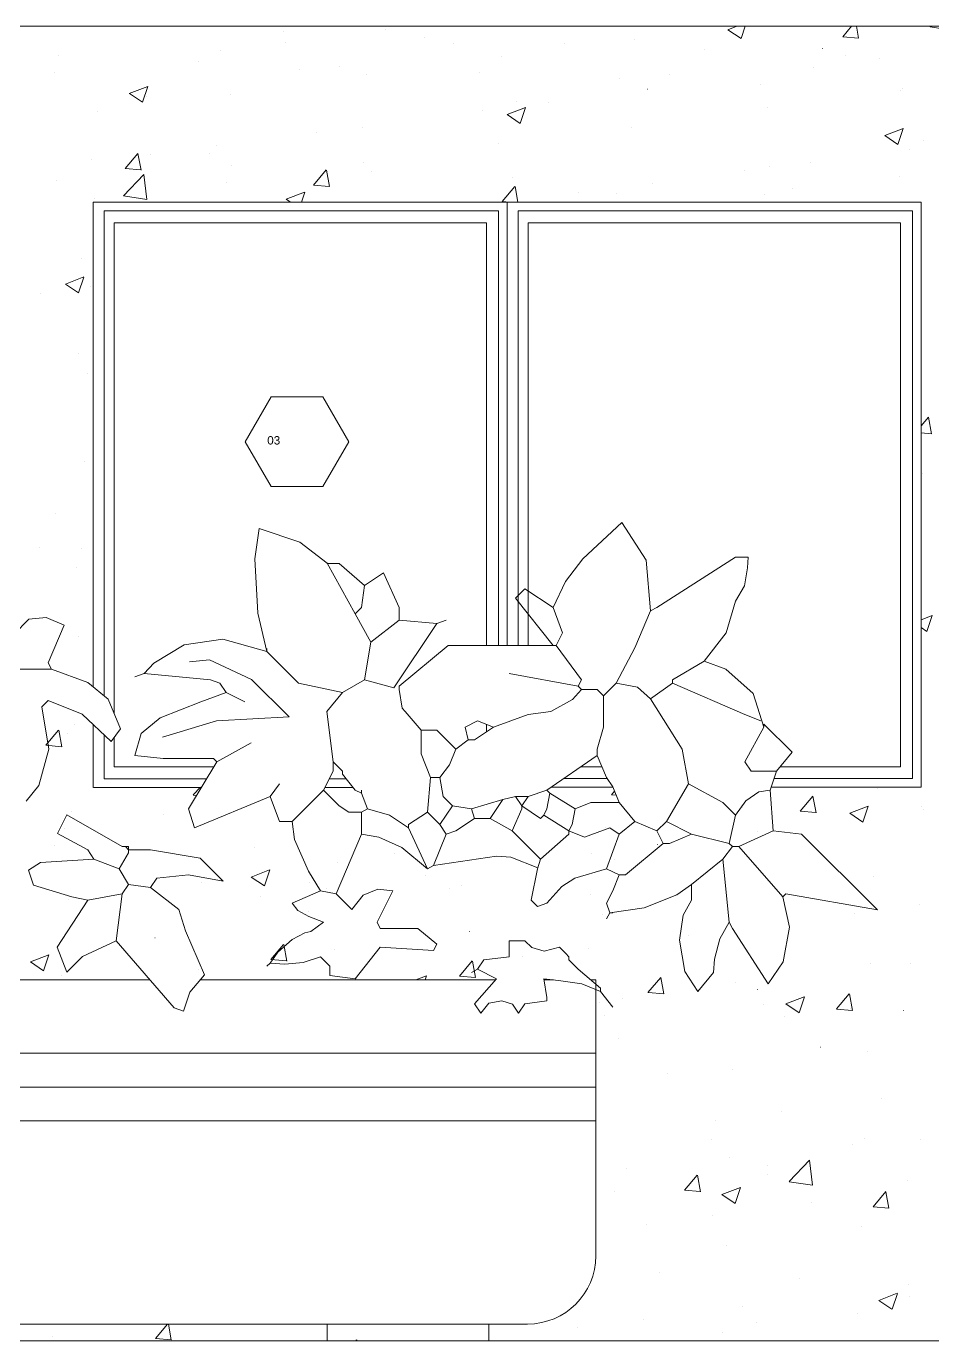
# Model space of a CAD drawing. Header units: centimetres. Extents: x -16179 to 12840, y -10704 to 3856.
# Drawn here: x 12239.3 to 12414.5, y -4075.6 to -3821.6 of the extents above; entities that cross this region are included whole.
import ezdxf

# ---------------------------------------------------------------- set-up
doc = ezdxf.new("R2010")
doc.units = ezdxf.units.CM
doc.header["$MEASUREMENT"] = 0
for name, color, linetype, lineweight in [('A-ELEV-PATT_Num_Penna__8_Num_Penna__8_Num_Penna__8_Num_Penna__8_Num_Penna__8_Num_Penna__8_Num_Penna__8_Num_Penna__8_Num_Penna__8_Num_Penna__8', 8, 'Continuous', 18), ('A-GLAZ-FULL_Num_Penna__7_Num_Penna__7_Num_Penna__7_Num_Penna__7_Num_Penna__7_Num_Penna__7_Num_Penna__7_Num_Penna__7_Num_Penna__7_Num_Penna__7', 7, 'Continuous', 18), ('AA - pareti sezionate_Num_Penna__7_Num_Penna__7_Num_Penna__7_Num_Penna__7_Num_Penna__7_Num_Penna__7_Num_Penna__7_Num_Penna__7_Num_Penna__7_Num_Penna__7', 7, 'Continuous', 18), ('AA - serramenti e porte_Num_Penna__4_Num_Penna__4_Num_Penna__4_Num_Penna__4_Num_Penna__4_Num_Penna__4_Num_Penna__4_Num_Penna__4_Num_Penna__4_Num_Penna__4', 4, 'Continuous', 18), ('AA pareti non sezionate_Num_Penna__2_Num_Penna__2_Num_Penna__2_Num_Penna__2_Num_Penna__2_Num_Penna__2_Num_Penna__2_Num_Penna__2_Num_Penna__2_Num_Penna__2', 2, 'Continuous', 18), ('AA- arredo_Num_Penna__8_Num_Penna__8_Num_Penna__8_Num_Penna__8_Num_Penna__8_Num_Penna__8_Num_Penna__8_Num_Penna__8_Num_Penna__8_Num_Penna__8', 8, 'Continuous', 18), ('Layer1_Num_Penna__7_Num_Penna__7_Num_Penna__7_Num_Penna__7_Num_Penna__7_Num_Penna__7_Num_Penna__7_Num_Penna__7_Num_Penna__7_Num_Penna__7', 7, 'Continuous', 18), ('PROIEZIONI_Num_Penna__145_Num_Penna__145_Num_Penna__145_Num_Penna__145_Num_Penna__145_Num_Penna__145_Num_Penna__145_Num_Penna__145_Num_Penna__145_Num_Penna__145', 145, 'Continuous', 18), ('SIMBOLI FINESTRE_Num_Penna__3_Num_Penna__3_Num_Penna__3_Num_Penna__3_Num_Penna__3_Num_Penna__3_Num_Penna__3_Num_Penna__3_Num_Penna__3_Num_Penna__3', 3, 'Continuous', 18), ('VEGETAZIONE_Num_Penna__94_Num_Penna__94_Num_Penna__94_Num_Penna__94_Num_Penna__94_Num_Penna__94_Num_Penna__94_Num_Penna__94_Num_Penna__94_Num_Penna__94', 94, 'Continuous', 18)]:
    doc.layers.add(name, color=color, linetype=linetype, lineweight=lineweight)
doc.styles.add('GENERATED_STYLE_1', font='Arial.ttf')

msp = doc.modelspace()

# ---------------------------------------------------------------- linework, layer by layer
at = {"layer": 'A-ELEV-PATT_Num_Penna__8_Num_Penna__8_Num_Penna__8_Num_Penna__8_Num_Penna__8_Num_Penna__8_Num_Penna__8_Num_Penna__8_Num_Penna__8_Num_Penna__8', "color": 8, "linetype": 'Continuous', "lineweight": 18}
for p, q in [((12289.08, -3822.61), (12289.09, -3822.61)), ((12308.72, -3822.12), (12308.72, -3822.12)), ((12374.91, -3822.23), (12376.62, -3821.57)), ((12374.92, -3822.24), (12377.44, -3823.95)), ((12377.45, -3823.95), (12378.25, -3821.57)), ((12397.09, -3823.61), (12398.8, -3821.57)), ((12400.17, -3823.89), (12399.75, -3821.57)), ((12414, -3821.65), (12414.08, -3821.57)), ((12414.01, -3821.67), (12418.52, -3822.37)), ((12289.48, -3824.65), (12289.48, -3824.65)), ((12316.2, -3823.75), (12316.2, -3823.75)), ((12321.79, -3824.91), (12321.79, -3824.91)), ((12343.32, -3824.9), (12343.32, -3824.9)), ((12356.83, -3824.13), (12356.83, -3824.13)), ((12397.1, -3823.61), (12400.13, -3823.88)), ((12245.56, -3827.14), (12245.56, -3827.14)), ((12276.76, -3826.32), (12276.77, -3826.32)), ((12331.17, -3827.39), (12331.17, -3827.39)), ((12370.44, -3826.04), (12370.44, -3826.04)), ((12393.21, -3825.89), (12393.22, -3825.89)), ((12397.55, -3827.19), (12397.56, -3827.19)), ((12272.67, -3828.29), (12272.68, -3828.29)), ((12292.16, -3829.99), (12292.17, -3829.99)), ((12299.79, -3829.43), (12299.8, -3829.43)), ((12391.48, -3829.5), (12391.48, -3829.5)), ((12404.19, -3827.82), (12404.2, -3827.82)), ((12244.68, -3830.55), (12244.68, -3830.55)), ((12305.09, -3830.96), (12305.09, -3830.96)), ((12326.91, -3830.58), (12326.92, -3830.58)), ((12354.03, -3831.72), (12354.03, -3831.72)), ((12363.59, -3830.98), (12363.59, -3830.98)), ((12259.22, -3834.55), (12262.77, -3833.18)), ((12259.23, -3834.56), (12261.76, -3836.26)), ((12261.76, -3836.26), (12262.79, -3833.19)), ((12262.54, -3835.08), (12262.54, -3835.08)), ((12278.7, -3834.77), (12278.71, -3834.77)), ((12359.39, -3833.72), (12359.4, -3833.72)), ((12381.15, -3832.87), (12381.15, -3832.87)), ((12408.26, -3834.01), (12408.27, -3834.01)), ((12408.68, -3833.66), (12408.68, -3833.66)), ((12327.44, -3837.93), (12327.44, -3837.93)), ((12332.22, -3838.62), (12335.78, -3837.25)), ((12333.96, -3836.06), (12333.97, -3836.06)), ((12334.77, -3840.33), (12335.8, -3837.26)), ((12340.15, -3836.25), (12340.16, -3836.25)), ((12382.6, -3837.24), (12382.6, -3837.24)), ((12253.04, -3838.02), (12253.05, -3838.02)), ((12332.23, -3838.63), (12334.76, -3840.33)), ((12295.35, -3842.15), (12295.36, -3842.15)), ((12304.33, -3841.15), (12304.34, -3841.15)), ((12356.21, -3841.05), (12356.22, -3841.05)), ((12405.23, -3842.68), (12408.79, -3841.32)), ((12405.24, -3842.7), (12407.77, -3844.4)), ((12407.77, -3844.4), (12408.8, -3841.33)), ((12276.11, -3844.69), (12276.12, -3844.69)), ((12330.55, -3844.3), (12330.56, -3844.3)), ((12410.07, -3845.33), (12410.07, -3845.33)), ((12412.61, -3843.67), (12412.62, -3843.67)), ((12251.86, -3847.28), (12251.86, -3847.28)), ((12258.39, -3849.07), (12260.84, -3846.15)), ((12261.48, -3849.35), (12260.89, -3846.17)), ((12263.4, -3846.36), (12263.4, -3846.36)), ((12274.71, -3846.23), (12274.71, -3846.23)), ((12304.47, -3847.87), (12304.47, -3847.87)), ((12390.83, -3847.86), (12390.83, -3847.86)), ((12258.08, -3854.32), (12262.04, -3850.2)), ((12258.4, -3849.07), (12261.44, -3849.34)), ((12262.6, -3855.04), (12262.04, -3850.21)), ((12278.97, -3848.43), (12278.98, -3848.43)), ((12294.83, -3852.25), (12297.28, -3849.33)), ((12297.91, -3852.54), (12297.33, -3849.35)), ((12306.09, -3849.58), (12306.1, -3849.58)), ((12378.11, -3849.53), (12378.12, -3849.53)), ((12382.99, -3848.76), (12382.99, -3848.76)), ((12408.06, -3850.57), (12408.07, -3850.57)), ((12245.08, -3851.32), (12245.09, -3851.32)), ((12278.08, -3851.68), (12278.09, -3851.68)), ((12294.84, -3852.26), (12297.87, -3852.52)), ((12331.27, -3855.44), (12333.72, -3852.52)), ((12333.21, -3850.72), (12333.22, -3850.72)), ((12334.32, -3855.57), (12333.76, -3852.54)), ((12360.33, -3851.87), (12360.33, -3851.87)), ((12387.45, -3853.01), (12387.45, -3853.01)), ((12252.43, -3854.94), (12252.43, -3854.94)), ((12258.09, -3854.34), (12262.61, -3855.04)), ((12289.54, -3855), (12293.1, -3853.63)), ((12289.55, -3855.01), (12290.38, -3855.57)), ((12292.47, -3855.57), (12293.11, -3853.65)), ((12331.27, -3855.45), (12332.72, -3855.57)), ((12346.03, -3853.76), (12346.03, -3853.76)), ((12353.36, -3853.84), (12353.37, -3853.84)), ((12381.98, -3854.15), (12381.98, -3854.15)), ((12250.03, -3866.4), (12250.04, -3866.4)), ((12246.86, -3871.38), (12250.41, -3870.02)), ((12249.4, -3873.1), (12250.43, -3870.03)), ((12241.96, -3873.24), (12241.97, -3873.24)), ((12246.87, -3871.4), (12249.39, -3873.1)), ((12251.81, -3871.85), (12251.81, -3871.85)), ((12249.39, -3884.76), (12249.39, -3884.76)), ((12251.19, -3888.76), (12251.19, -3888.76)), ((12412.24, -3898.77), (12413.64, -3897.11)), ((12414.27, -3900.31), (12413.68, -3897.13)), ((12412.24, -3900.12), (12414.23, -3900.3)), ((12250.57, -3905.67), (12250.58, -3905.67)), ((12412.46, -3908), (12412.47, -3908)), ((12244.93, -3915.65), (12244.94, -3915.65)), ((12241.9, -3922.3), (12241.9, -3922.3)), ((12249.95, -3922.58), (12249.96, -3922.58)), ((12249.08, -3926.17), (12249.09, -3926.17)), ((12412.24, -3936.27), (12414.39, -3935.45)), ((12413.37, -3938.53), (12414.4, -3935.46)), ((12412.24, -3937.77), (12413.37, -3938.53)), ((12248.72, -3956.4), (12248.72, -3956.4)), ((12243.1, -3960.51), (12245.55, -3957.59)), ((12246.18, -3960.8), (12245.6, -3957.61)), ((12247.25, -3958.15), (12247.26, -3958.15)), ((12243.11, -3960.52), (12246.14, -3960.78)), ((12271.55, -3970.11), (12272.98, -3968.63)), ((12352.41, -3970.08), (12353, -3969.37)), ((12403.74, -3968.95), (12403.74, -3968.95)), ((12271.56, -3970.13), (12272.18, -3970.22)), ((12352.42, -3970.08), (12353.32, -3970.16)), ((12388.85, -3973.26), (12391.3, -3970.34)), ((12391.93, -3973.55), (12391.34, -3970.36)), ((12398.47, -3973.65), (12402.03, -3972.28)), ((12401.01, -3975.37), (12402.04, -3972.3)), ((12412.31, -3972.33), (12412.32, -3972.33)), ((12388.86, -3973.27), (12391.89, -3973.53)), ((12398.48, -3973.66), (12401.01, -3975.37)), ((12412.64, -3972.93), (12412.65, -3972.93)), ((12283.32, -3980.24), (12283.33, -3980.24)), ((12282.78, -3985.97), (12286.34, -3984.6)), ((12285.32, -3987.68), (12286.35, -3984.61)), ((12282.79, -3985.98), (12285.32, -3987.68)), ((12284.56, -3989.79), (12284.57, -3989.79)), ((12412, -3991.29), (12412, -3991.29)), ((12240.1, -4002.35), (12243.66, -4000.99)), ((12240.11, -4002.36), (12242.64, -4004.07)), ((12242.64, -4004.07), (12243.67, -4001)), ((12323.02, -4005.1), (12325.47, -4002.18)), ((12326.11, -4005.38), (12325.52, -4002.2)), ((12402.5, -4002.77), (12402.51, -4002.77)), ((12410.22, -4002.64), (12410.22, -4002.64)), ((12314.58, -4005.85), (12316.66, -4005.05)), ((12316.41, -4005.85), (12316.68, -4005.07)), ((12323.03, -4005.1), (12326.07, -4005.37)), ((12359.46, -4008.29), (12361.91, -4005.37)), ((12362.54, -4008.57), (12361.95, -4005.39)), ((12359.47, -4008.29), (12362.5, -4008.56)), ((12381.69, -4010.65), (12381.69, -4010.65)), ((12386.11, -4010.49), (12389.67, -4009.12)), ((12386.12, -4010.5), (12388.65, -4012.21)), ((12388.65, -4012.21), (12389.68, -4009.14)), ((12395.9, -4011.47), (12398.35, -4008.56)), ((12398.98, -4011.76), (12398.39, -4008.57)), ((12385.92, -4013), (12385.92, -4013)), ((12395.9, -4011.48), (12398.94, -4011.75)), ((12398.63, -4011.32), (12398.64, -4011.32)), ((12408.8, -4011.79), (12408.81, -4011.79)), ((12353.83, -4017.22), (12353.84, -4017.22)), ((12392.76, -4018.88), (12392.77, -4018.88)), ((12401.88, -4019.68), (12401.89, -4019.68)), ((12375.8, -4023.26), (12375.81, -4023.26)), ((12363.14, -4023.96), (12363.14, -4023.96)), ((12404.51, -4028.83), (12404.51, -4028.83)), ((12372.55, -4033.03), (12372.56, -4033.03)), ((12385.27, -4031.36), (12385.27, -4031.36)), ((12371.79, -4036.6), (12371.8, -4036.6)), ((12398.91, -4037.75), (12398.92, -4037.75)), ((12401.27, -4036.59), (12401.27, -4036.59)), ((12412.16, -4036.65), (12412.17, -4036.65)), ((12375.18, -4040.17), (12375.19, -4040.17)), ((12386.72, -4044.82), (12390.68, -4040.7)), ((12391.24, -4045.53), (12390.68, -4040.71)), ((12355.39, -4042.28), (12355.39, -4042.28)), ((12366.51, -4046.5), (12368.96, -4043.58)), ((12369.59, -4046.78), (12369, -4043.6)), ((12382.5, -4043.43), (12382.51, -4043.43)), ((12382.54, -4041.74), (12382.54, -4041.74)), ((12373.75, -4047.33), (12377.31, -4045.96)), ((12376.29, -4049.04), (12377.32, -4045.97)), ((12386.73, -4044.84), (12391.25, -4045.54)), ((12409.62, -4044.57), (12409.63, -4044.57)), ((12352.91, -4046.82), (12352.92, -4046.82)), ((12366.52, -4046.5), (12369.55, -4046.77)), ((12373.76, -4047.34), (12376.29, -4049.04)), ((12402.95, -4049.69), (12405.4, -4046.77)), ((12406.03, -4049.97), (12405.44, -4046.79)), ((12391.15, -4048.86), (12391.15, -4048.86)), ((12402.95, -4049.69), (12405.99, -4049.96)), ((12359.19, -4053.07), (12359.19, -4053.07)), ((12371.91, -4051.4), (12371.91, -4051.4)), ((12400.65, -4053.5), (12400.65, -4053.5)), ((12374.57, -4057.08), (12374.57, -4057.08)), ((12361.69, -4062.43), (12361.69, -4062.43)), ((12388.81, -4063.57), (12388.81, -4063.57)), ((12404.07, -4067.78), (12407.63, -4066.41)), ((12406.62, -4069.5), (12407.65, -4066.43)), ((12409.86, -4064.67), (12409.87, -4064.67)), ((12377.78, -4068.9), (12377.79, -4068.9)), ((12404.08, -4067.79), (12406.61, -4069.5)), ((12410.07, -4066.96), (12410.07, -4066.96)), ((12358.54, -4071.43), (12358.55, -4071.43)), ((12400.03, -4070.41), (12400.04, -4070.41)), ((12264.25, -4075.15), (12266.59, -4072.35)), ((12267.33, -4075.43), (12266.76, -4072.35)), ((12345.82, -4073.11), (12345.83, -4073.11)), ((12373.95, -4073.99), (12373.95, -4073.99)), ((12380.44, -4072.05), (12380.45, -4072.05)), ((12244.39, -4074.78), (12244.4, -4074.78)), ((12264.25, -4075.15), (12267.29, -4075.42)), ((12303, -4075.57), (12303.13, -4075.42)), ((12303.2, -4075.57), (12303.18, -4075.43))]:
    msp.add_line(p, q, dxfattribs=at)
at = {"layer": 'A-GLAZ-FULL_Num_Penna__7_Num_Penna__7_Num_Penna__7_Num_Penna__7_Num_Penna__7_Num_Penna__7_Num_Penna__7_Num_Penna__7_Num_Penna__7_Num_Penna__7', "color": 7, "linetype": 'Continuous', "lineweight": 18}
for p, q in [((12328.28, -3957.87), (12328.28, -3956.48)), ((12301.08, -3966.97), (12297.86, -3966.97))]:
    msp.add_line(p, q, dxfattribs=at)
at = {"layer": 'AA - pareti sezionate_Num_Penna__7_Num_Penna__7_Num_Penna__7_Num_Penna__7_Num_Penna__7_Num_Penna__7_Num_Penna__7_Num_Penna__7_Num_Penna__7_Num_Penna__7', "color": 7, "linetype": 'Continuous', "lineweight": 18}
msp.add_line((12534.75, -4075.57), (11533.96, -4075.57), dxfattribs=at)
at = {"layer": 'AA - serramenti e porte_Num_Penna__4_Num_Penna__4_Num_Penna__4_Num_Penna__4_Num_Penna__4_Num_Penna__4_Num_Penna__4_Num_Penna__4_Num_Penna__4_Num_Penna__4', "color": 4, "linetype": 'Continuous', "lineweight": 18}
for p, q in [((12252.24, -3855.57), (12332.24, -3855.56)), ((12252.24, -3855.57), (12252.24, -3949.23)), ((12332.24, -3855.56), (12412.24, -3855.55)), ((12332.24, -3855.56), (12332.24, -3941.2)), ((12412.24, -3855.55), (12412.24, -3968.63)), ((12254.38, -3950.99), (12254.38, -3857.24)), ((12254.38, -3857.24), (12330.57, -3857.24)), ((12330.57, -3941.2), (12330.57, -3857.24)), ((12334.38, -3857.23), (12410.57, -3857.23)), ((12334.38, -3857.23), (12334.38, -3941.2)), ((12410.57, -3966.96), (12410.57, -3857.23)), ((12256.3, -3954.39), (12256.3, -3859.54)), ((12256.3, -3859.54), (12328.28, -3859.54)), ((12328.28, -3941.2), (12328.28, -3859.54)), ((12336.3, -3941.2), (12336.3, -3859.53)), ((12336.3, -3859.53), (12408.28, -3859.53)), ((12408.28, -3964.66), (12408.28, -3859.53)), ((12249.34, -3939.49), (12249.34, -3939.49)), ((12252.24, -3956.52), (12252.24, -3968.64)), ((12254.38, -3966.97), (12254.38, -3958.52)), ((12256.3, -3964.67), (12256.3, -3958.99)), ((12275.51, -3964.67), (12256.3, -3964.67)), ((12350.57, -3964.66), (12346.46, -3964.66)), ((12408.28, -3964.66), (12384.99, -3964.66)), ((12274.13, -3966.97), (12254.38, -3966.97)), ((12300.41, -3966.12), (12302.84, -3969.16)), ((12351.61, -3966.96), (12343.12, -3966.96)), ((12410.57, -3966.96), (12383.8, -3966.96)), ((12273.13, -3968.64), (12252.27, -3968.64)), ((12302.42, -3968.64), (12297.02, -3968.64)), ((12352.71, -3968.63), (12340.69, -3968.63)), ((12412.24, -3968.63), (12383.24, -3968.63))]:
    msp.add_line(p, q, dxfattribs=at)
at = {"layer": 'AA pareti non sezionate_Num_Penna__2_Num_Penna__2_Num_Penna__2_Num_Penna__2_Num_Penna__2_Num_Penna__2_Num_Penna__2_Num_Penna__2_Num_Penna__2_Num_Penna__2', "color": 2, "linetype": 'Continuous', "lineweight": 18}
msp.add_line((11539.46, -3821.57), (12484.75, -3821.57), dxfattribs=at)
at = {"layer": 'AA- arredo_Num_Penna__8_Num_Penna__8_Num_Penna__8_Num_Penna__8_Num_Penna__8_Num_Penna__8_Num_Penna__8_Num_Penna__8_Num_Penna__8_Num_Penna__8', "color": 8, "linetype": 'Continuous', "lineweight": 18}
for p, q in [((12284.33, -3918.61), (12283.5, -3924.46)), ((12292.15, -3921.24), (12284.33, -3918.61)), ((12354.39, -3917.44), (12346.85, -3924.46)), ((12359.13, -3924.75), (12354.39, -3917.44)), ((12297.45, -3925.34), (12292.15, -3921.24)), ((12376.38, -3924.19), (12361.19, -3933.91)), ((12378.81, -3924.19), (12376.38, -3924.19)), ((12378.67, -3926.22), (12378.81, -3924.19)), ((12283.5, -3924.46), (12284.05, -3934.99)), ((12299.8, -3925.4), (12297.37, -3925.4)), ((12302.84, -3935.13), (12297.45, -3925.34)), ((12304.66, -3929.66), (12299.8, -3925.4)), ((12346.85, -3924.46), (12343.5, -3928.85)), ((12359.97, -3934.52), (12359.13, -3924.75)), ((12378.11, -3929.72), (12378.67, -3926.22)), ((12308.31, -3927.22), (12304.66, -3929.66)), ((12311.35, -3933.91), (12308.31, -3927.22)), ((12343.5, -3928.85), (12341.13, -3933.91)), ((12304.66, -3929.66), (12304.06, -3933.91)), ((12335.66, -3930.26), (12333.84, -3932.09)), ((12341.13, -3933.91), (12335.66, -3930.26)), ((12376.38, -3932.69), (12378.11, -3929.72)), ((12304.06, -3933.91), (12302.84, -3935.13)), ((12311.35, -3936.34), (12311.35, -3933.91)), ((12333.84, -3932.09), (12341.13, -3941.2)), ((12342.95, -3938.77), (12341.13, -3933.91)), ((12361.19, -3933.91), (12359.97, -3934.52)), ((12376.38, -3932.69), (12374.56, -3938.77)), ((12239.78, -3936.11), (12236.87, -3939.1)), ((12243.13, -3935.82), (12239.78, -3936.11)), ((12246.6, -3937.28), (12243.13, -3935.82)), ((12284.05, -3934.99), (12285.82, -3942.42)), ((12302.84, -3935.13), (12305.88, -3940.6)), ((12305.88, -3940.6), (12311.35, -3936.34)), ((12310.32, -3949.43), (12318.64, -3936.95)), ((12318.64, -3936.95), (12311.35, -3936.34)), ((12320.47, -3936.34), (12318.64, -3936.95)), ((12356.9, -3941.71), (12359.97, -3934.52)), ((12243.56, -3944.57), (12246.6, -3937.28)), ((12341.74, -3941.2), (12342.95, -3938.77)), ((12374.56, -3938.77), (12370.3, -3944.24)), ((12269.82, -3941.13), (12263.96, -3944.64)), ((12277.31, -3939.99), (12269.82, -3941.13)), ((12285.82, -3942.42), (12277.31, -3939.99)), ((12285.82, -3941.81), (12285.82, -3942.42)), ((12305.88, -3940.6), (12304.66, -3947.89)), ((12311.35, -3949.1), (12320.83, -3941.2)), ((12320.83, -3941.2), (12340.52, -3941.2)), ((12341.13, -3941.2), (12340.52, -3941.2)), ((12341.13, -3941.2), (12341.74, -3941.2)), ((12341.74, -3941.2), (12346.6, -3947.89)), ((12353.28, -3948.5), (12356.9, -3941.71)), ((12244.17, -3945.79), (12243.56, -3944.57)), ((12274.69, -3944.02), (12270.86, -3944.41)), ((12282.85, -3947.78), (12274.69, -3944.02)), ((12285.82, -3942.42), (12291.9, -3948.5)), ((12370.3, -3944.24), (12364.22, -3947.89)), ((12374.48, -3945.81), (12370.3, -3944.24)), ((12234.44, -3945.79), (12244.17, -3945.79)), ((12251.22, -3948.39), (12244.17, -3945.79)), ((12262.12, -3946.67), (12260.3, -3947.28)), ((12263.96, -3944.64), (12262.12, -3946.67)), ((12274.88, -3947.89), (12262.12, -3946.67)), ((12345.99, -3949.1), (12332.62, -3946.67)), ((12379.78, -3950.48), (12374.48, -3945.81)), ((12255.13, -3951.6), (12251.22, -3948.39)), ((12276.71, -3948.5), (12274.88, -3947.89)), ((12277.92, -3950.32), (12276.71, -3948.5)), ((12290.14, -3955.03), (12282.85, -3947.78)), ((12291.9, -3948.5), (12300.41, -3950.32)), ((12300.41, -3950.32), (12304.66, -3947.89)), ((12304.66, -3947.89), (12310.32, -3949.43)), ((12311.35, -3949.71), (12311.35, -3949.1)), ((12346.6, -3947.89), (12345.99, -3949.1)), ((12345.99, -3949.1), (12346.6, -3949.71)), ((12350.85, -3950.93), (12353.28, -3948.5)), ((12357.46, -3949.31), (12353.28, -3948.5)), ((12359.97, -3951.54), (12357.46, -3949.31)), ((12364.22, -3948.5), (12359.97, -3951.54)), ((12364.22, -3947.89), (12364.22, -3948.5)), ((12364.22, -3948.5), (12378.2, -3954.57)), ((12242.34, -3953.08), (12243.56, -3951.87)), ((12243.56, -3951.87), (12250.11, -3954.53)), ((12257.54, -3957.34), (12255.13, -3951.6)), ((12265.16, -3955.18), (12273.06, -3952.14)), ((12273.06, -3952.14), (12277.92, -3950.32)), ((12281.57, -3952.14), (12277.92, -3950.32)), ((12300.41, -3950.32), (12297.37, -3953.97)), ((12311.35, -3949.71), (12311.96, -3953.36)), ((12344.9, -3951.65), (12340.71, -3953.99)), ((12346.6, -3949.71), (12344.9, -3951.65)), ((12346.6, -3949.71), (12349.64, -3949.71)), ((12349.64, -3949.71), (12350.85, -3950.93)), ((12350.85, -3950.93), (12350.85, -3957.01)), ((12359.97, -3951.54), (12366.05, -3961.26)), ((12381.85, -3957.01), (12379.78, -3950.48)), ((12243.69, -3961.25), (12242.34, -3953.08)), ((12250.11, -3954.53), (12255.72, -3959.77)), ((12297.37, -3953.97), (12298.59, -3963.69)), ((12311.96, -3953.36), (12312.56, -3953.97)), ((12312.56, -3953.97), (12315.6, -3957.61)), ((12336.27, -3954.57), (12329.58, -3957.01)), ((12340.71, -3953.99), (12336.27, -3954.57)), ((12378.2, -3954.57), (12381.24, -3955.79)), ((12261.51, -3958.22), (12265.16, -3955.18)), ((12265.66, -3958.92), (12276.05, -3955.81)), ((12276.05, -3955.81), (12290.14, -3955.03)), ((12326.54, -3955.79), (12324.11, -3957.01)), ((12324.11, -3957.01), (12324.72, -3959.44)), ((12325.94, -3959.44), (12329.58, -3957.01)), ((12329.58, -3957.01), (12326.54, -3955.79)), ((12350.85, -3957.01), (12349.64, -3961.26)), ((12381.85, -3957.01), (12378.2, -3963.69)), ((12387.32, -3961.87), (12381.85, -3956.4)), ((12255.72, -3959.77), (12257.54, -3957.34)), ((12260.3, -3962.48), (12261.51, -3958.22)), ((12315.6, -3957.61), (12315.59, -3962.18)), ((12318.64, -3957.61), (12315.6, -3957.61)), ((12322.29, -3961.26), (12318.64, -3957.61)), ((12324.72, -3959.44), (12322.29, -3961.26)), ((12324.72, -3959.44), (12325.94, -3959.44)), ((12241.74, -3968.28), (12243.69, -3961.25)), ((12276.1, -3963.69), (12282.78, -3960.04)), ((12315.59, -3962.18), (12317.43, -3966.73)), ((12322.29, -3961.26), (12321.07, -3964.3)), ((12349.64, -3961.26), (12349.64, -3962.48)), ((12366.05, -3961.26), (12367.26, -3967.95)), ((12384.28, -3965.51), (12387.32, -3961.87)), ((12265.77, -3963.08), (12260.3, -3962.48)), ((12275.49, -3963.08), (12265.77, -3963.08)), ((12270.63, -3972.81), (12276.1, -3963.69)), ((12276.1, -3963.69), (12275.49, -3963.08)), ((12298.59, -3963.69), (12300.41, -3965.51)), ((12298.59, -3963.69), (12298.59, -3965.51)), ((12321.07, -3964.3), (12319.25, -3966.73)), ((12339.91, -3969.16), (12349.64, -3962.48)), ((12349.64, -3962.48), (12351.46, -3966.73)), ((12378.2, -3963.69), (12379.42, -3965.51)), ((12298.59, -3965.51), (12296.76, -3969.16)), ((12300.41, -3965.51), (12300.41, -3966.12)), ((12317.43, -3966.73), (12316.82, -3973.42)), ((12319.25, -3966.73), (12317.43, -3966.73)), ((12319.25, -3966.73), (12319.86, -3970.38)), ((12351.46, -3966.73), (12352.68, -3968.55)), ((12379.42, -3965.51), (12384.28, -3965.51)), ((12383.07, -3969.16), (12384.28, -3965.51)), ((12239.31, -3971.32), (12241.74, -3968.28)), ((12288.25, -3967.95), (12286.43, -3970.38)), ((12290.68, -3975.24), (12296.76, -3969.16)), ((12296.76, -3969.16), (12299.8, -3972.2)), ((12297.93, -3969.75), (12297.93, -3969.75)), ((12302.84, -3969.16), (12304.06, -3969.77)), ((12304.03, -3969.8), (12304.04, -3969.8)), ((12304.06, -3969.77), (12304.06, -3969.16)), ((12305.27, -3972.81), (12304.06, -3969.77)), ((12336.27, -3970.38), (12339.91, -3969.16)), ((12339.91, -3969.16), (12340.52, -3969.77)), ((12340.52, -3969.77), (12339.91, -3972.81)), ((12340.52, -3969.77), (12345.38, -3972.81)), ((12352.68, -3968.55), (12353.89, -3971.59)), ((12363.01, -3975.24), (12367.26, -3967.95)), ((12367.26, -3967.95), (12373.95, -3971.59)), ((12378.39, -3971.24), (12380.9, -3969.49)), ((12380.9, -3969.49), (12383.07, -3969.16)), ((12383.07, -3969.16), (12383.67, -3977.06)), ((12286.43, -3970.38), (12271.84, -3976.45)), ((12286.43, -3970.38), (12288.25, -3975.24)), ((12299.8, -3972.2), (12301.62, -3973.42)), ((12321.68, -3972.2), (12319.25, -3975.85)), ((12319.86, -3970.38), (12321.68, -3972.2)), ((12321.68, -3972.2), (12325.33, -3972.81)), ((12325.33, -3972.81), (12331.4, -3970.98)), ((12331.4, -3970.98), (12328.97, -3974.63)), ((12333.84, -3970.38), (12331.4, -3970.98)), ((12335.05, -3972.2), (12333.84, -3970.38)), ((12336.27, -3970.38), (12333.84, -3970.38)), ((12335.05, -3972.2), (12336.27, -3970.38)), ((12335.05, -3972.81), (12335.05, -3972.2)), ((12338.7, -3974.63), (12335.05, -3972.2)), ((12348.42, -3971.59), (12345.38, -3972.81)), ((12353.89, -3971.59), (12348.42, -3971.59)), ((12356.93, -3975.24), (12353.89, -3971.59)), ((12373.95, -3971.59), (12376.38, -3974.02)), ((12376.38, -3974.02), (12378.39, -3971.24)), ((12377.65, -3972.52), (12377.66, -3972.52)), ((12247.16, -3973.94), (12245.36, -3977.53)), ((12257.86, -3980.1), (12247.16, -3973.94)), ((12248.1, -3973.31), (12248.11, -3973.31)), ((12265.85, -3973.97), (12265.85, -3973.97)), ((12271.84, -3976.45), (12270.63, -3972.81)), ((12301.62, -3973.42), (12304.06, -3973.42)), ((12304.06, -3973.42), (12305.27, -3972.81)), ((12304.06, -3977.67), (12304.06, -3973.42)), ((12309.53, -3974.02), (12305.27, -3972.81)), ((12313.17, -3976.45), (12309.53, -3974.02)), ((12316.82, -3973.42), (12313.17, -3975.85)), ((12319.25, -3975.85), (12316.82, -3973.42)), ((12322.29, -3977.06), (12325.94, -3974.63)), ((12325.94, -3974.63), (12325.33, -3972.81)), ((12328.97, -3974.63), (12325.94, -3974.63)), ((12328.97, -3974.63), (12333.23, -3977.06)), ((12333.23, -3977.06), (12335.05, -3972.81)), ((12339.31, -3974.02), (12338.7, -3974.63)), ((12339.91, -3972.81), (12339.31, -3974.02)), ((12339.31, -3974.02), (12344.17, -3977.06)), ((12345.38, -3972.81), (12344.78, -3975.85)), ((12375.16, -3979.49), (12376.38, -3974.02)), ((12245.36, -3977.53), (12251.18, -3980.71)), ((12246.61, -3976.51), (12246.61, -3976.51)), ((12288.25, -3975.24), (12290.68, -3975.24)), ((12291.14, -3978.73), (12290.68, -3975.24)), ((12313.17, -3975.85), (12313.17, -3976.45)), ((12313.17, -3976.45), (12316.82, -3984.36)), ((12319.25, -3975.85), (12320.47, -3977.67)), ((12320.47, -3977.67), (12322.29, -3977.06)), ((12333.23, -3977.06), (12338.7, -3982.53)), ((12344.78, -3975.85), (12344.17, -3977.06)), ((12344.17, -3977.06), (12347.21, -3978.28)), ((12344.17, -3977.06), (12344.17, -3977.67)), ((12347.21, -3978.28), (12352.07, -3976.45)), ((12351.27, -3976.33), (12351.27, -3976.33)), ((12352.07, -3976.45), (12353.89, -3977.67)), ((12353.89, -3977.67), (12356.93, -3975.24)), ((12361.19, -3977.06), (12356.93, -3975.24)), ((12363.01, -3975.24), (12361.19, -3977.06)), ((12362.4, -3979.49), (12361.19, -3977.06)), ((12367.87, -3977.67), (12363.01, -3975.24)), ((12383.67, -3977.06), (12376.99, -3980.1)), ((12380.56, -3977.15), (12380.57, -3977.15)), ((12382.69, -3977.41), (12382.69, -3977.41)), ((12383.67, -3977.06), (12389.14, -3977.67)), ((12244.78, -3979.97), (12244.79, -3979.97)), ((12256.2, -3979.1), (12256.21, -3979.1)), ((12258.47, -3980.1), (12257.86, -3980.1)), ((12259.08, -3980.1), (12258.47, -3980.1)), ((12258.47, -3980.1), (12259.08, -3980.71)), ((12259.08, -3980.71), (12259.08, -3980.1)), ((12293.82, -3984.81), (12291.14, -3978.73)), ((12299.19, -3989.22), (12304.06, -3977.67)), ((12307.44, -3978.26), (12304.06, -3977.67)), ((12311.91, -3980.25), (12307.44, -3978.26)), ((12320.47, -3977.67), (12318.03, -3983.75)), ((12344.17, -3977.67), (12338.7, -3982.53)), ((12353.89, -3977.67), (12351.46, -3984.36)), ((12355.11, -3985.57), (12362.4, -3979.49)), ((12361.32, -3979.68), (12361.33, -3979.68)), ((12363.62, -3979.49), (12362.4, -3979.49)), ((12367.87, -3977.67), (12363.62, -3979.49)), ((12375.16, -3979.49), (12367.87, -3977.67)), ((12375.77, -3980.1), (12373.95, -3982.53)), ((12375.77, -3980.1), (12375.16, -3979.49)), ((12376.99, -3980.1), (12375.77, -3980.1)), ((12385.5, -3989.83), (12376.99, -3980.1)), ((12389.14, -3977.67), (12403.82, -3992.34)), ((12242.06, -3983.14), (12252.39, -3982.53)), ((12251.18, -3980.71), (12252.39, -3982.53)), ((12252.39, -3982.53), (12257.26, -3984.36)), ((12259.08, -3981.32), (12257.26, -3984.36)), ((12259.08, -3980.71), (12263.33, -3980.71)), ((12259.08, -3980.71), (12259.08, -3981.32)), ((12272.89, -3982.35), (12263.33, -3980.71)), ((12277.36, -3986.74), (12272.89, -3982.35)), ((12310.44, -3981.39), (12310.44, -3981.39)), ((12316.82, -3984.36), (12311.91, -3980.25)), ((12318.03, -3983.75), (12330.19, -3981.92)), ((12330.19, -3981.92), (12332.95, -3982.16)), ((12332.95, -3982.16), (12338.14, -3984.22)), ((12338.7, -3982.53), (12338.09, -3984.36)), ((12348.6, -3981.36), (12348.61, -3981.36)), ((12353.06, -3982.5), (12353.07, -3982.5)), ((12373.95, -3982.53), (12367.87, -3987.39)), ((12373.95, -3982.53), (12375.16, -3994.69)), ((12239.71, -3984.62), (12242.06, -3983.14)), ((12240.72, -3987.52), (12239.71, -3984.62)), ((12239.79, -3984.77), (12239.8, -3984.77)), ((12257.26, -3984.36), (12259.08, -3987.39)), ((12296.15, -3988.61), (12293.82, -3984.81)), ((12299.53, -3983.16), (12299.53, -3983.16)), ((12318.03, -3983.75), (12316.82, -3984.36)), ((12338.09, -3984.36), (12336.87, -3990.43)), ((12345.3, -3986.18), (12351.46, -3984.36)), ((12351.46, -3984.36), (12353.89, -3985.57)), ((12248.14, -3989.83), (12240.72, -3987.52)), ((12259.08, -3987.39), (12257.86, -3989.22)), ((12259.08, -3987.39), (12263.33, -3988)), ((12264.55, -3986.18), (12263.33, -3988)), ((12270.63, -3985.57), (12264.55, -3986.18)), ((12266.91, -3985.92), (12266.92, -3985.92)), ((12270.63, -3985.57), (12277.36, -3986.74)), ((12273.14, -3986.97), (12273.15, -3986.97)), ((12294.03, -3987.06), (12294.04, -3987.06)), ((12316.52, -3985.58), (12316.53, -3985.58)), ((12323.44, -3987.58), (12323.44, -3987.58)), ((12342.81, -3987.81), (12345.3, -3986.18)), ((12353.89, -3985.57), (12352.68, -3988.61)), ((12353.89, -3985.57), (12355.11, -3985.57)), ((12365.03, -3989.44), (12367.87, -3987.39)), ((12367.87, -3987.39), (12367.87, -3988)), ((12403.12, -3985.86), (12403.12, -3985.86)), ((12247.48, -3990.22), (12247.49, -3990.22)), ((12251.18, -3990.43), (12248.14, -3989.83)), ((12257.86, -3989.22), (12251.18, -3990.43)), ((12257.86, -3989.22), (12256.65, -3998.33)), ((12263.33, -3988), (12268.8, -3992.26)), ((12290.68, -3991.04), (12296.15, -3988.61)), ((12296.15, -3988.61), (12299.19, -3989.22)), ((12297.28, -3988.11), (12297.29, -3988.11)), ((12299.19, -3989.22), (12302.23, -3992.26)), ((12302.23, -3992.26), (12304.43, -3989.49)), ((12304.43, -3989.49), (12307.22, -3988.32)), ((12310.13, -3988.61), (12307.09, -3994.69)), ((12307.22, -3988.32), (12310.13, -3988.61)), ((12321.15, -3988.21), (12321.15, -3988.21)), ((12339.91, -3991.04), (12342.81, -3987.81)), ((12348.27, -3989.36), (12348.27, -3989.36)), ((12352.68, -3988.61), (12351.46, -3991.04)), ((12358.69, -3991.94), (12365.03, -3989.44)), ((12367.87, -3988), (12367.87, -3990.43)), ((12386.1, -3989.22), (12385.5, -3989.83)), ((12386.83, -3995.64), (12385.5, -3989.83)), ((12403.82, -3992.34), (12386.1, -3989.22)), ((12245.3, -3999.51), (12251.18, -3990.43)), ((12268.8, -3992.26), (12270.1, -3996.39)), ((12291.81, -3992.41), (12290.68, -3991.04)), ((12293.93, -3993.58), (12291.81, -3992.41)), ((12293.81, -3992.67), (12293.81, -3992.67)), ((12336.87, -3990.43), (12338.09, -3991.65)), ((12338.09, -3991.65), (12339.91, -3991.04)), ((12351.46, -3991.04), (12352.07, -3992.86)), ((12352.07, -3992.86), (12351.46, -3994.08)), ((12352.07, -3992.86), (12358.69, -3991.94)), ((12352.68, -3992.86), (12352.07, -3992.86)), ((12367.87, -3990.43), (12366.27, -3993.36)), ((12296.76, -3994.69), (12293.93, -3993.58)), ((12294.33, -3996.51), (12296.76, -3994.69)), ((12307.09, -3994.69), (12307.7, -3995.9)), ((12350.65, -3993.24), (12350.66, -3993.24)), ((12366.27, -3993.36), (12365.55, -3998.14)), ((12373.33, -3997.93), (12375.16, -3994.69)), ((12375.16, -3994.69), (12375.77, -3995.9)), ((12399.28, -3992.96), (12399.29, -3992.96)), ((12264.18, -3997.75), (12264.19, -3997.75)), ((12270.1, -3996.39), (12273.75, -4004.87)), ((12290.7, -3998.02), (12293.15, -3996.74)), ((12293.15, -3996.74), (12294.33, -3996.51)), ((12307.7, -3995.9), (12315, -3995.9)), ((12315, -3995.9), (12318.64, -3998.94)), ((12324.99, -3996.5), (12325, -3996.5)), ((12367.2, -3997.18), (12367.2, -3997.18)), ((12372.3, -4001.84), (12373.33, -3997.93)), ((12375.77, -3995.9), (12382.71, -4006.63)), ((12385.58, -4002.39), (12386.83, -3995.64)), ((12247.13, -4004.37), (12245.3, -3999.51)), ((12256.65, -3998.33), (12250.16, -4001.34)), ((12267.88, -4011.27), (12256.65, -3998.33)), ((12286.43, -4002.59), (12287.91, -4000.48)), ((12286.59, -4001.91), (12289.04, -3998.99)), ((12287.91, -4000.48), (12290.7, -3998.02)), ((12289.67, -4002.2), (12289.08, -3999.01)), ((12298.91, -4000.07), (12298.91, -4000.07)), ((12307.7, -3999.55), (12302.84, -4005.63)), ((12318.03, -4000.16), (12307.7, -3999.55)), ((12318.64, -3998.94), (12318.03, -4000.16)), ((12332.62, -4001.37), (12332.62, -3998.33)), ((12332.62, -3998.33), (12335.66, -3998.33)), ((12335.66, -3998.33), (12336.99, -3999.56)), ((12336.99, -3999.56), (12339.38, -4000.32)), ((12339.38, -4000.32), (12342.34, -3999.55)), ((12342.34, -3999.55), (12343.56, -4000.77)), ((12347.96, -3999.72), (12347.96, -3999.72)), ((12365.55, -3998.14), (12366.58, -4004.24)), ((12250.16, -4001.34), (12247.13, -4004.37)), ((12285.82, -4003.2), (12286.43, -4002.59)), ((12289.25, -4002.82), (12286.43, -4002.59)), ((12286.59, -4001.92), (12289.63, -4002.18)), ((12292.82, -4002.47), (12289.25, -4002.82)), ((12296.15, -4001.37), (12292.82, -4002.47)), ((12297.98, -4003.2), (12296.15, -4001.37)), ((12326.54, -4003.8), (12327.76, -4001.98)), ((12327.76, -4001.98), (12332.62, -4001.37)), ((12335.24, -4001.39), (12335.25, -4001.39)), ((12343.56, -4000.77), (12344.17, -4001.37)), ((12344.17, -4001.37), (12344.17, -4001.98)), ((12344.17, -4001.98), (12345.99, -4003.8)), ((12372.13, -4004.41), (12372.3, -4001.84)), ((12382.71, -4006.63), (12385.58, -4002.39)), ((12246.1, -4004.92), (12246.1, -4004.92)), ((12273.75, -4004.87), (12270.91, -4008.23)), ((12272.53, -4003.88), (12272.53, -4003.88)), ((12297.98, -4005.02), (12297.98, -4003.2)), ((12302.84, -4005.63), (12297.98, -4005.02)), ((12325.33, -4004.41), (12326.54, -4003.8)), ((12330.19, -4005.63), (12326.54, -4003.8)), ((12345.99, -4003.8), (12350.25, -4007.45)), ((12366.58, -4004.24), (12369.09, -4008.06)), ((12369.09, -4008.06), (12372.13, -4004.41)), ((12263.17, -4005.85), (12228.85, -4005.85)), ((12329.99, -4005.85), (12272.92, -4005.85)), ((12303.16, -4005.62), (12303.16, -4005.62)), ((12325.94, -4010.49), (12330.19, -4005.63)), ((12342.19, -4005.98), (12339.31, -4005.63)), ((12339.31, -4005.63), (12339.91, -4009.27)), ((12341.19, -4005.85), (12339.34, -4005.85)), ((12346.65, -4006.63), (12342.19, -4005.98)), ((12350.25, -4008.06), (12346.65, -4006.63)), ((12349.37, -4005.85), (12348.38, -4005.85)), ((12349.37, -4059.18), (12349.37, -4005.85)), ((12350.25, -4007.45), (12350.25, -4008.06)), ((12350.25, -4008.06), (12352.68, -4011.1)), ((12376.42, -4006.35), (12376.42, -4006.35)), ((12380.59, -4007.72), (12380.6, -4007.72)), ((12270.91, -4008.23), (12269.7, -4011.88)), ((12327.15, -4012.31), (12325.94, -4010.49)), ((12328.69, -4010.33), (12327.15, -4012.31)), ((12331.18, -4009.89), (12328.69, -4010.33)), ((12333.26, -4010.54), (12331.18, -4009.89)), ((12334.44, -4012.31), (12333.26, -4010.54)), ((12335.66, -4010.49), (12334.44, -4012.31)), ((12339.91, -4009.88), (12335.66, -4010.49)), ((12339.91, -4009.27), (12339.91, -4009.88)), ((12350.03, -4010.16), (12350.04, -4010.16)), ((12354.57, -4009.5), (12354.57, -4009.5)), ((12269.7, -4011.88), (12267.88, -4011.27)), ((12350.96, -4012.81), (12350.97, -4012.81)), ((12152.27, -4020), (12349.37, -4020)), ((12126.81, -4026.56), (12349.37, -4026.56)), ((12349.42, -4027.07), (12349.42, -4027.07)), ((12126.81, -4033.11), (12349.37, -4033.11)), ((12139.98, -4072.35), (12336.2, -4072.35)), ((12297.44, -4075.57), (12297.44, -4072.35)), ((12297.44, -4072.35), (12328.67, -4072.35)), ((12328.67, -4072.35), (12328.67, -4075.57))]:
    msp.add_line(p, q, dxfattribs=at)
msp.add_arc((12336.2, -4059.18), 13.17, 270, 0, dxfattribs=at)
at = {"layer": 'Layer1_Num_Penna__7_Num_Penna__7_Num_Penna__7_Num_Penna__7_Num_Penna__7_Num_Penna__7_Num_Penna__7_Num_Penna__7_Num_Penna__7_Num_Penna__7', "color": 7, "linetype": 'Continuous', "lineweight": 18}
msp.add_line((12334.38, -3941.2), (12334.38, -3932.77), dxfattribs=at)
at = {"layer": 'PROIEZIONI_Num_Penna__145_Num_Penna__145_Num_Penna__145_Num_Penna__145_Num_Penna__145_Num_Penna__145_Num_Penna__145_Num_Penna__145_Num_Penna__145_Num_Penna__145', "color": 145, "linetype": 'Continuous', "lineweight": 18}
msp.add_line((12328.67, -4075.57), (12297.44, -4075.57), dxfattribs=at)
at = {"layer": 'SIMBOLI FINESTRE_Num_Penna__3_Num_Penna__3_Num_Penna__3_Num_Penna__3_Num_Penna__3_Num_Penna__3_Num_Penna__3_Num_Penna__3_Num_Penna__3_Num_Penna__3', "color": 3, "linetype": 'Continuous', "lineweight": 18}
for p, q in [((12286.63, -3893.19), (12281.63, -3901.85)), ((12296.63, -3893.19), (12286.63, -3893.19)), ((12301.63, -3901.85), (12296.63, -3893.19)), ((12281.63, -3901.85), (12286.63, -3910.51)), ((12296.63, -3910.51), (12301.63, -3901.85)), ((12286.63, -3910.51), (12296.63, -3910.51))]:
    msp.add_line(p, q, dxfattribs=at)
at = {"layer": 'VEGETAZIONE_Num_Penna__94_Num_Penna__94_Num_Penna__94_Num_Penna__94_Num_Penna__94_Num_Penna__94_Num_Penna__94_Num_Penna__94_Num_Penna__94_Num_Penna__94', "color": 94, "linetype": 'Continuous', "lineweight": 18}
msp.add_line((12381.85, -3956.4), (12381.85, -3957.01), dxfattribs=at)

# ---------------------------------------------------------------- texts
at = {"layer": 'SIMBOLI FINESTRE_Num_Penna__3_Num_Penna__3_Num_Penna__3_Num_Penna__3_Num_Penna__3_Num_Penna__3_Num_Penna__3_Num_Penna__3_Num_Penna__3_Num_Penna__3', "color": 3, "linetype": 'Continuous', "lineweight": 18, "insert": (12285.87, -3902.41), "char_height": 1.615, "attachment_point": 7, "rotation": 359.8326, "style": 'GENERATED_STYLE_1'}
msp.add_mtext('\\A1;03', dxfattribs=at)

doc.saveas('drawing.dxf')
